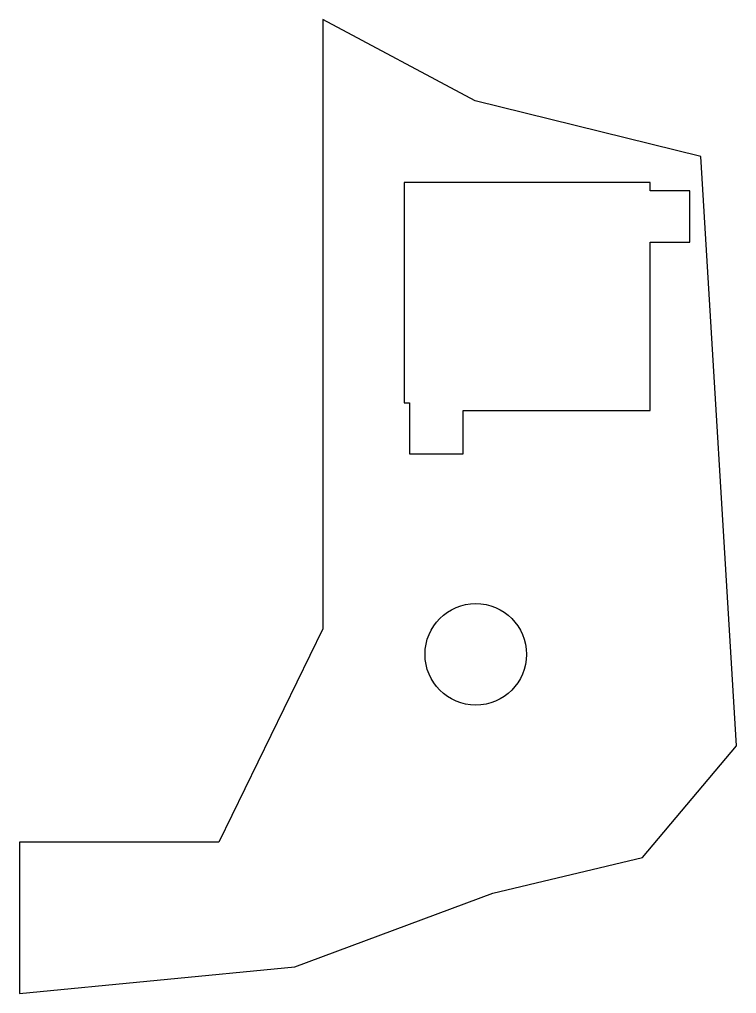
# Model space of a CAD drawing. Header units: millimetres. Extents: x 44.5 to 101, y -39.7 to 37.
import ezdxf

# ---------------------------------------------------------------- set-up
doc = ezdxf.new("R2010")
doc.units = ezdxf.units.MM
doc.layers.get('0').update_dxf_attribs({"linetype": 'CONTINUOUS'})

msp = doc.modelspace()

# ---------------------------------------------------------------- linework, layer by layer
for points in [[(44.493, -27.8), (44.493, -39.713), (66.2, -37.6), (81.8, -31.8), (93.6, -29), (101, -20.2), (98.2, 26.2), (80.4, 30.6), (68.4, 37), (68.4, -11), (60.2, -27.8)], [(74.8, 24.157), (74.8, 6.8), (75.22, 6.8), (75.22, 2.8), (79.449, 2.8), (79.449, 6.2), (94.2, 6.2), (94.2, 19.47), (97.315, 19.47), (97.315, 23.515), (94.2, 23.515), (94.2, 24.157)]]:
    msp.add_lwpolyline(points, close=True)
msp.add_circle((80.454, -13), 4)

doc.saveas('drawing.dxf')
